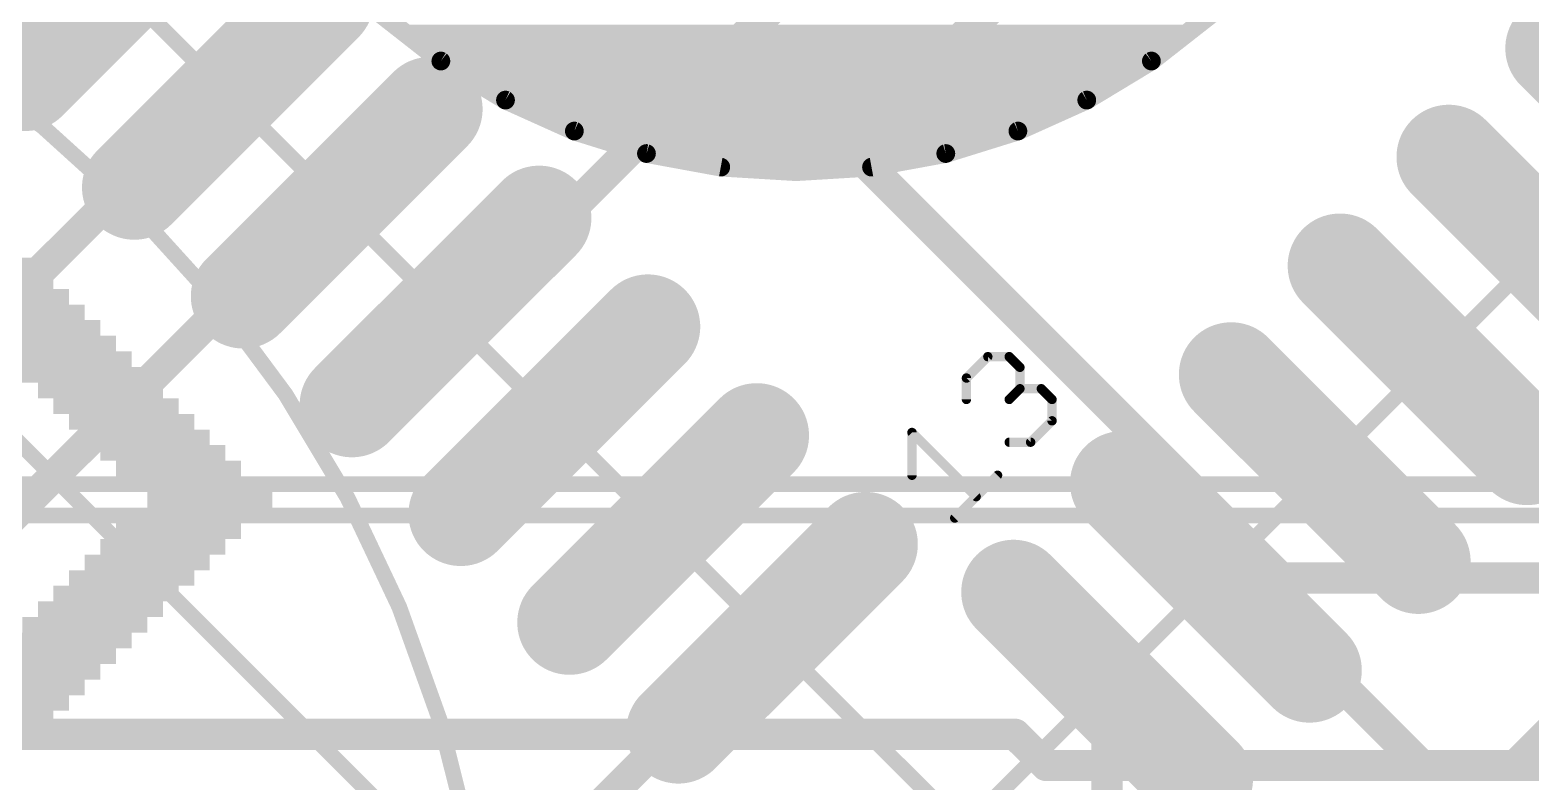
# Model space of a CAD drawing. Extents: x -0.14 to 1.59, y -0.14 to 1.59.
# Drawn here: x 0.785 to 1.265, y 0.6347 to 0.8753 of the extents above; entities that cross this region are included whole.
import ezdxf

# ---------------------------------------------------------------- set-up
doc = ezdxf.new("R2010")
doc.units = 0
for name, color, linetype in [('1', 14, 'CONTINUOUS'), ('16', 174, 'CONTINUOUS'), ('21', 251, 'CONTINUOUS'), ('22', 251, 'CONTINUOUS'), ('26', 251, 'CONTINUOUS')]:
    doc.layers.add(name, color=color, linetype=linetype)

# ---------------------------------------------------------------- blocks, each defined once
blk = doc.blocks.new('RECT')
blk.add_solid([(-0.5, -0.5), (0.5, -0.5), (-0.5, 0.5), (0.5, 0.5)])
blk = doc.blocks.new('PIE')
at = {"const_width": 0.5}
blk.add_lwpolyline([(0, -0.25, 1), (0, 0.25, 1), (0, -0.25)], format="xyb", dxfattribs=at)
blk = doc.blocks.new('RECT136000X480000R100')
at = {"const_width": 0.016732}
blk.add_lwpolyline([(0.008366, -0.042323), (0.008366, 0.042323, 0.414214), (0, 0.050689), (0, 0.050689, 0.414214), (-0.008366, 0.042323), (-0.008366, -0.042323, 0.414214), (0, -0.050689), (0, -0.050689, 0.414214)], format="xyb", close=True, dxfattribs=at)
blk.add_solid([(-0.001, -0.043323), (0.001, -0.043323), (-0.001, 0.043323), (0.001, 0.043323)])

msp = doc.modelspace()

# ---------------------------------------------------------------- linework, layer by layer
at = {"layer": '1', "const_width": 0.01}
for points in [[(0.925274, 0.785274), (1.06, 0.92)], [(0.844872, 0.854872), (0.64, 0.65)], [(0.848278, 0.854872), (0.844872, 0.854872)], [(0.880073, 0.820073), (0.66, 0.6)], [(0.883077, 0.820073), (0.880073, 0.820073)], [(0.917875, 0.785274), (0.925274, 0.785274)], [(1.164249, 0.700366), (1.169634, 0.700366)], [(1.169634, 0.700366), (1.23, 0.64)], [(1.26, 0.64), (1.32, 0.7)], [(1.020879, 0.680879), (0.96, 0.62)], [(1.022271, 0.680879), (1.020879, 0.680879)], [(1.129451, 0.665567), (1.129451, 0.629451)], [(1.23, 0.64), (1.26, 0.64)]]:
    msp.add_lwpolyline(points, dxfattribs=at)
at = {"layer": '1', "const_width": 0.005}
for points in [[(0.844872, 0.857372, 1), (0.844872, 0.852372)], [(0.846639, 0.853104, 1), (0.843104, 0.856639)], [(0.848278, 0.852372, 1), (0.848278, 0.857372)], [(0.880073, 0.822573, 1), (0.880073, 0.817573)], [(0.881841, 0.818305, 1), (0.878305, 0.821841)], [(0.883077, 0.817573, 1), (0.883077, 0.822573)], [(0.917875, 0.787774, 1), (0.917875, 0.782774)], [(0.923507, 0.787042, 1), (0.927042, 0.783507)], [(0.925274, 0.782774, 1), (0.925274, 0.787774)], [(1.164249, 0.702866, 1), (1.164249, 0.697866)], [(1.171402, 0.702134, 1), (1.167866, 0.698598)], [(1.169634, 0.697866, 1), (1.169634, 0.702866)], [(1.020879, 0.683379, 1), (1.020879, 0.678379)], [(1.022647, 0.679111, 1), (1.019111, 0.682647)], [(1.022271, 0.678379, 1), (1.022271, 0.683379)], [(1.131951, 0.665567, 1), (1.126951, 0.665567)], [(1.23, 0.6425, 1), (1.23, 0.6375)], [(1.228232, 0.638232, 1), (1.231768, 0.641768)], [(1.258232, 0.641768, 1), (1.261768, 0.638232)], [(1.26, 0.6375, 1), (1.26, 0.6425)]]:
    msp.add_lwpolyline(points, format="xyb", dxfattribs=at)
at = {"layer": '16'}
for points, const_width in [([(1.18, 0.97), (1.0475, 0.8375)], 0.01), ([(0.916387, 0.865403), (0.897375, 0.880298)], 0.006), ([(0.916387, 0.865403), (0.897375, 0.880298)], 0.006), ([(1.162625, 0.880298), (1.143613, 0.865403)], 0.006), ([(1.162625, 0.880298), (1.143613, 0.865403)], 0.006), ([(1.154586, 0.874), (0.905414, 0.874)], 0.006), ([(1.154586, 0.874), (0.905414, 0.874)], 0.006), ([(1.146928, 0.868), (0.913073, 0.868)], 0.006), ([(1.146928, 0.868), (0.913073, 0.868)], 0.006), ([(0.937055, 0.852909), (0.916387, 0.865403)], 0.006), ([(0.937055, 0.852909), (0.916387, 0.865403)], 0.006), ([(1.137983, 0.862), (0.922017, 0.862)], 0.006), ([(1.137983, 0.862), (0.922017, 0.862)], 0.006), ([(1.143613, 0.865403), (1.122945, 0.852909)], 0.006), ([(1.143613, 0.865403), (1.122945, 0.852909)], 0.006), ([(1.0475, 0.8375), (1.03, 0.855)], 0.01), ([(1.128058, 0.856), (0.931942, 0.856)], 0.006), ([(1.128058, 0.856), (0.931942, 0.856)], 0.006), ([(0.959079, 0.842997), (0.937055, 0.852909)], 0.006), ([(0.959079, 0.842997), (0.937055, 0.852909)], 0.006), ([(1.122945, 0.852909), (1.100921, 0.842997)], 0.006), ([(1.122945, 0.852909), (1.100921, 0.842997)], 0.006), ([(1.116482, 0.85), (0.943519, 0.85)], 0.006), ([(1.116482, 0.85), (0.943519, 0.85)], 0.006), ([(1.10315, 0.844), (0.95685, 0.844)], 0.006), ([(1.10315, 0.844), (0.95685, 0.844)], 0.006), ([(0.982137, 0.835812), (0.959079, 0.842997)], 0.006), ([(0.982137, 0.835812), (0.959079, 0.842997)], 0.006), ([(1.100921, 0.842997), (1.077863, 0.835812)], 0.006), ([(1.100921, 0.842997), (1.077863, 0.835812)], 0.006), ([(1.084886, 0.838), (0.975114, 0.838)], 0.006), ([(1.084886, 0.838), (0.975114, 0.838)], 0.006), ([(1.185, 0.7), (1.0475, 0.8375)], 0.01), ([(1.005893, 0.831458), (0.982137, 0.835812)], 0.006), ([(1.005893, 0.831458), (0.982137, 0.835812)], 0.006), ([(1.077863, 0.835812), (1.054107, 0.831458)], 0.006), ([(1.077863, 0.835812), (1.054107, 0.831458)], 0.006), ([(1.057064, 0.832), (1.002936, 0.832)], 0.006), ([(1.057064, 0.832), (1.002936, 0.832)], 0.006), ([(1.03, 0.83), (1.005893, 0.831458)], 0.006), ([(1.03, 0.83), (1.005893, 0.831458)], 0.006), ([(1.054107, 0.831458), (1.03, 0.83)], 0.006), ([(1.054107, 0.831458), (1.03, 0.83)], 0.006), ([(1.32, 0.7), (1.185, 0.7)], 0.01), ([(1.1, 0.65), (0.58, 0.65)], 0.01), ([(1.11, 0.64), (1.1, 0.65)], 0.01), ([(1.35, 0.64), (1.11, 0.64)], 0.01)]:
    msp.add_lwpolyline(points, dxfattribs=dict(at, const_width=const_width))
for points, const_width in [([(0.905414, 0.8755, 1), (0.905414, 0.8725)], 0.003), ([(0.905414, 0.8755, 1), (0.905414, 0.8725)], 0.003), ([(1.154586, 0.8725, 1), (1.154586, 0.8755)], 0.003), ([(1.154586, 0.8725, 1), (1.154586, 0.8755)], 0.003), ([(0.913073, 0.8695, 1), (0.913073, 0.8665)], 0.003), ([(0.913073, 0.8695, 1), (0.913073, 0.8665)], 0.003), ([(1.146928, 0.8665, 1), (1.146928, 0.8695)], 0.003), ([(1.146928, 0.8665, 1), (1.146928, 0.8695)], 0.003), ([(0.917163, 0.866687, 1), (0.915611, 0.864119)], 0.003), ([(0.917163, 0.866687, 1), (0.915611, 0.864119)], 0.003), ([(0.915462, 0.864222, 1), (0.917312, 0.866584)], 0.003), ([(0.915462, 0.864222, 1), (0.917312, 0.866584)], 0.003), ([(0.922017, 0.8635, 1), (0.922017, 0.8605)], 0.003), ([(0.922017, 0.8635, 1), (0.922017, 0.8605)], 0.003), ([(1.137983, 0.8605, 1), (1.137983, 0.8635)], 0.003), ([(1.137983, 0.8605, 1), (1.137983, 0.8635)], 0.003), ([(1.142688, 0.866584, 1), (1.144538, 0.864222)], 0.003), ([(1.142688, 0.866584, 1), (1.144538, 0.864222)], 0.003), ([(1.144389, 0.864119, 1), (1.142837, 0.866687)], 0.003), ([(1.144389, 0.864119, 1), (1.142837, 0.866687)], 0.003), ([(1.031768, 0.856768, 1), (1.028232, 0.853232)], 0.005), ([(0.931942, 0.8575, 1), (0.931942, 0.8545)], 0.003), ([(0.931942, 0.8575, 1), (0.931942, 0.8545)], 0.003), ([(0.937671, 0.854277, 1), (0.93644, 0.851541)], 0.003), ([(0.937671, 0.854277, 1), (0.93644, 0.851541)], 0.003), ([(0.936279, 0.851625, 1), (0.937831, 0.854193)], 0.003), ([(0.936279, 0.851625, 1), (0.937831, 0.854193)], 0.003), ([(1.122169, 0.854193, 1), (1.123721, 0.851625)], 0.003), ([(1.122169, 0.854193, 1), (1.123721, 0.851625)], 0.003), ([(1.12356, 0.851541, 1), (1.122329, 0.854277)], 0.003), ([(1.12356, 0.851541, 1), (1.122329, 0.854277)], 0.003), ([(1.128058, 0.8545, 1), (1.128058, 0.8575)], 0.003), ([(1.128058, 0.8545, 1), (1.128058, 0.8575)], 0.003), ([(0.943519, 0.8515, 1), (0.943519, 0.8485)], 0.003), ([(0.943519, 0.8515, 1), (0.943519, 0.8485)], 0.003), ([(1.116482, 0.8485, 1), (1.116482, 0.8515)], 0.003), ([(1.116482, 0.8485, 1), (1.116482, 0.8515)], 0.003), ([(0.95685, 0.8455, 1), (0.95685, 0.8425)], 0.003), ([(0.95685, 0.8455, 1), (0.95685, 0.8425)], 0.003), ([(0.959525, 0.844429, 1), (0.958633, 0.841565)], 0.003), ([(0.959525, 0.844429, 1), (0.958633, 0.841565)], 0.003), ([(0.958463, 0.841629, 1), (0.959695, 0.844365)], 0.003), ([(0.958463, 0.841629, 1), (0.959695, 0.844365)], 0.003), ([(1.100305, 0.844365, 1), (1.101537, 0.841629)], 0.003), ([(1.100305, 0.844365, 1), (1.101537, 0.841629)], 0.003), ([(1.101367, 0.841565, 1), (1.100475, 0.844429)], 0.003), ([(1.101367, 0.841565, 1), (1.100475, 0.844429)], 0.003), ([(1.10315, 0.8425, 1), (1.10315, 0.8455)], 0.003), ([(1.10315, 0.8425, 1), (1.10315, 0.8455)], 0.003), ([(0.975114, 0.8395, 1), (0.975114, 0.8365)], 0.003), ([(0.975114, 0.8395, 1), (0.975114, 0.8365)], 0.003), ([(1.049268, 0.839268, 1), (1.045732, 0.835732)], 0.005), ([(1.045732, 0.839268, 1), (1.049268, 0.835732)], 0.005), ([(1.045732, 0.835732, 1), (1.049268, 0.839268)], 0.005), ([(1.084886, 0.8365, 1), (1.084886, 0.8395)], 0.003), ([(1.084886, 0.8365, 1), (1.084886, 0.8395)], 0.003), ([(0.982407, 0.837287, 1), (0.981866, 0.834336)], 0.003), ([(0.982407, 0.837287, 1), (0.981866, 0.834336)], 0.003), ([(0.981691, 0.83438, 1), (0.982583, 0.837244)], 0.003), ([(0.981691, 0.83438, 1), (0.982583, 0.837244)], 0.003), ([(1.077417, 0.837244, 1), (1.078309, 0.83438)], 0.003), ([(1.077417, 0.837244, 1), (1.078309, 0.83438)], 0.003), ([(1.078134, 0.834336, 1), (1.077593, 0.837287)], 0.003), ([(1.078134, 0.834336, 1), (1.077593, 0.837287)], 0.003), ([(1.002936, 0.8335, 1), (1.002936, 0.8305)], 0.003), ([(1.002936, 0.8335, 1), (1.002936, 0.8305)], 0.003), ([(1.005983, 0.832955, 1), (1.005802, 0.829961)], 0.003), ([(1.005983, 0.832955, 1), (1.005802, 0.829961)], 0.003), ([(1.005622, 0.829983, 1), (1.006163, 0.832934)], 0.003), ([(1.005622, 0.829983, 1), (1.006163, 0.832934)], 0.003), ([(1.029909, 0.831497, 1), (1.030091, 0.828503)], 0.003), ([(1.029909, 0.831497, 1), (1.030091, 0.828503)], 0.003), ([(1.029909, 0.828503, 1), (1.030091, 0.831497)], 0.003), ([(1.029909, 0.828503, 1), (1.030091, 0.831497)], 0.003), ([(1.053837, 0.832934, 1), (1.054378, 0.829983)], 0.003), ([(1.053837, 0.832934, 1), (1.054378, 0.829983)], 0.003), ([(1.054198, 0.829961, 1), (1.054017, 0.832955)], 0.003), ([(1.054198, 0.829961, 1), (1.054017, 0.832955)], 0.003), ([(1.057064, 0.8305, 1), (1.057064, 0.8335)], 0.003), ([(1.057064, 0.8305, 1), (1.057064, 0.8335)], 0.003), ([(1.185, 0.7025, 1), (1.185, 0.6975)], 0.005), ([(1.183232, 0.698232, 1), (1.186768, 0.701768)], 0.005), ([(1.101768, 0.651768, 1), (1.098232, 0.648232)], 0.005), ([(1.1, 0.6475, 1), (1.1, 0.6525)], 0.005), ([(1.11, 0.6425, 1), (1.11, 0.6375)], 0.005), ([(1.108232, 0.638232, 1), (1.111768, 0.641768)], 0.005)]:
    msp.add_lwpolyline(points, format="xyb", dxfattribs=dict(at, const_width=const_width))
at = {"layer": '21'}
for points, const_width in [([(1.083516, 0.619633), (0.579633, 1.123516)], 0.005), ([(0.929114, 0.595678), (0.541597, 0.983194)], 0.005), ([(1.418975, 0.955091), (1.083516, 0.619633)], 0.005), ([(1.084465, 0.76397), (1.091306, 0.770811)], 0.003), ([(1.091306, 0.770811), (1.098147, 0.770811)], 0.003), ([(1.098147, 0.770811), (1.101568, 0.76739)], 0.003), ([(1.101568, 0.76739), (1.101568, 0.760549)], 0.003), ([(1.084465, 0.757128), (1.084465, 0.76397)], 0.003), ([(1.101568, 0.760549), (1.098147, 0.757128)], 0.003), ([(1.101568, 0.760549), (1.108409, 0.760549)], 0.003), ([(1.108409, 0.760549), (1.111829, 0.757128)], 0.003), ([(1.111829, 0.757128), (1.111829, 0.750287)], 0.003), ([(1.111829, 0.750287), (1.104988, 0.743446)], 0.003), ([(1.06705, 0.732873), (1.06705, 0.746555)], 0.003), ([(1.06705, 0.746555), (1.087574, 0.726032)], 0.003), ([(1.104988, 0.743446), (1.098147, 0.743446)], 0.003), ([(1.080733, 0.719191), (1.094415, 0.732873)], 0.003)]:
    msp.add_lwpolyline(points, dxfattribs=dict(at, const_width=const_width))
for points, const_width in [([(0.53937, 0.146299, 1), (0.53937, 0.933701, 1), (0.53937, 0.146299)], 0.005), ([(1.091306, 0.771561, 1), (1.091306, 0.770061)], 0.0015), ([(1.091836, 0.770281, 1), (1.090775, 0.771341)], 0.0015), ([(1.098677, 0.771341, 1), (1.097617, 0.770281)], 0.0015), ([(1.098147, 0.770061, 1), (1.098147, 0.771561)], 0.0015), ([(1.102318, 0.76739, 1), (1.100818, 0.76739)], 0.0015), ([(1.101037, 0.76686, 1), (1.102098, 0.767921)], 0.0015), ([(1.083934, 0.7645, 1), (1.084995, 0.763439)], 0.0015), ([(1.085215, 0.76397, 1), (1.083715, 0.76397)], 0.0015), ([(1.097617, 0.757659, 1), (1.098677, 0.756598)], 0.0015), ([(1.101568, 0.761299, 1), (1.101568, 0.759799)], 0.0015), ([(1.100818, 0.760549, 1), (1.102318, 0.760549)], 0.0015), ([(1.102098, 0.760019, 1), (1.101037, 0.761079)], 0.0015), ([(1.108939, 0.761079, 1), (1.107879, 0.760019)], 0.0015), ([(1.108409, 0.759799, 1), (1.108409, 0.761299)], 0.0015), ([(1.112579, 0.757128, 1), (1.111079, 0.757128)], 0.0015), ([(1.111299, 0.756598, 1), (1.11236, 0.757659)], 0.0015), ([(1.083715, 0.757128, 1), (1.085215, 0.757128)], 0.0015), ([(1.111079, 0.750287, 1), (1.112579, 0.750287)], 0.0015), ([(1.11236, 0.749757, 1), (1.111299, 0.750818)], 0.0015), ([(1.067581, 0.747086, 1), (1.06652, 0.746025)], 0.0015), ([(1.0678, 0.746555, 1), (1.0663, 0.746555)], 0.0015), ([(1.098147, 0.744196, 1), (1.098147, 0.742696)], 0.0015), ([(1.104458, 0.743976, 1), (1.105519, 0.742916)], 0.0015), ([(1.104988, 0.742696, 1), (1.104988, 0.744196)], 0.0015), ([(1.0663, 0.732873, 1), (1.0678, 0.732873)], 0.0015), ([(1.094945, 0.732343, 1), (1.093885, 0.733403)], 0.0015), ([(1.087043, 0.725501, 1), (1.088104, 0.726562)], 0.0015), ([(1.080202, 0.719721, 1), (1.081263, 0.71866)], 0.0015)]:
    msp.add_lwpolyline(points, format="xyb", dxfattribs=dict(at, const_width=const_width))
at = {"layer": '22', "const_width": 0.005}
for points in [[(0.73, 0.73), (1.33, 0.73)], [(1.33, 0.72), (0.73, 0.72)]]:
    msp.add_lwpolyline(points, dxfattribs=at)

# ---------------------------------------------------------------- block references
at = {"layer": '1'}
for p, rotation in [((0.778681, 0.924469), 135), ((0.81348, 0.88967), 135), ((0.848278, 0.854872), 135), ((1.303443, 0.83956), 225), ((0.883077, 0.820073), 135), ((1.268645, 0.804762), 225), ((0.917875, 0.785274), 135), ((1.233846, 0.769963), 225), ((0.952674, 0.750476), 135), ((1.199048, 0.735164), 225), ((0.987472, 0.715677), 135), ((1.164249, 0.700366), 225), ((1.022271, 0.680879), 135), ((1.129451, 0.665567), 225)]:
    msp.add_blockref('RECT136000X480000R100', p, dxfattribs=dict(at, rotation=rotation))
at = {"layer": '16', "xscale": 0.025, "yscale": 0.025}
msp.add_blockref('PIE', (1.03, 0.855), dxfattribs=at)
at = {"layer": '26', "yscale": 0.005, "rotation": 180}
for p, xscale in [((0.7675, 0.8), 0.04), ((0.7725, 0.795), 0.04), ((0.7775, 0.79), 0.04), ((0.7825, 0.785), 0.04), ((0.785, 0.78), 0.045), ((0.785, 0.775), 0.055), ((0.785, 0.77), 0.065), ((0.785, 0.765), 0.075), ((0.8075, 0.76), 0.04), ((0.8125, 0.755), 0.04), ((0.8175, 0.75), 0.04), ((0.8225, 0.745), 0.04), ((0.8275, 0.74), 0.04), ((0.8325, 0.735), 0.04), ((0.8375, 0.73), 0.04), ((0.8425, 0.725), 0.04), ((0.8375, 0.72), 0.04), ((0.8325, 0.715), 0.04), ((0.8275, 0.71), 0.04), ((0.8225, 0.705), 0.04), ((0.8175, 0.7), 0.04), ((0.8125, 0.695), 0.04), ((0.8075, 0.69), 0.04), ((0.8025, 0.685), 0.04), ((0.7975, 0.68), 0.04), ((0.7925, 0.675), 0.04), ((0.7875, 0.67), 0.04), ((0.7825, 0.665), 0.04), ((0.7775, 0.66), 0.04), ((0.7725, 0.655), 0.04), ((0.7675, 0.65), 0.04)]:
    msp.add_blockref('RECT', p, dxfattribs=dict(at, xscale=xscale))

doc.saveas('drawing.dxf')
